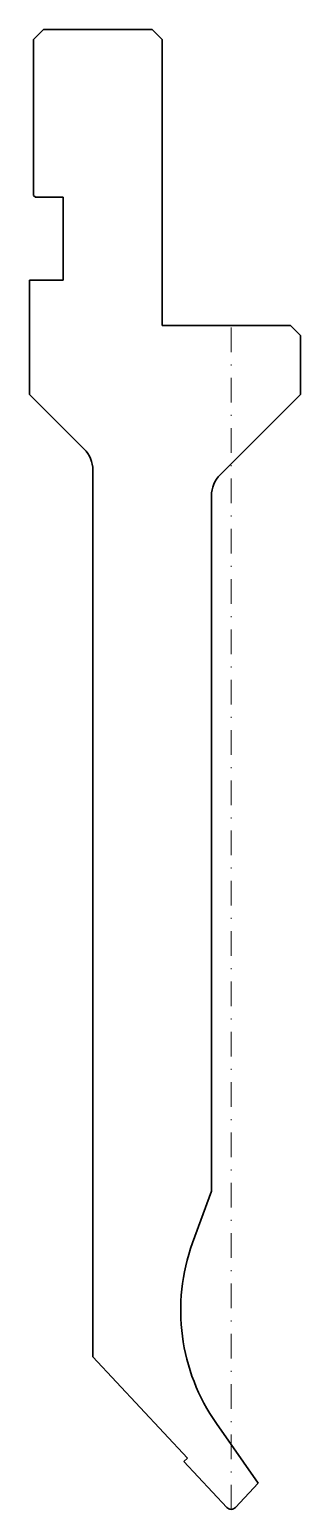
# Model space of a CAD drawing. Header units: millimetres. Extents: x -20 to 7, y 0 to 150.
import ezdxf

# ---------------------------------------------------------------- set-up
doc = ezdxf.new("R2010")
doc.units = ezdxf.units.MM
doc.header["$LTSCALE"] = 5
doc.linetypes.add('AUSGEZOGEN', pattern=[0])
doc.linetypes.add('DASHDOT', pattern=[1, 0.5, -0.25, 0, -0.25])
doc.layers.add('2', color=7, linetype='Continuous')
doc.layers.add('5', color=3, linetype='Continuous', true_color=0x00ff00)

msp = doc.modelspace()

# ---------------------------------------------------------------- linework, layer by layer
at = {"layer": '2', "color": 7, "linetype": 'AUSGEZOGEN', "lineweight": 35}
for p, q in [((-20, 149), (-19, 150)), ((-20, 133.2), (-20, 149)), ((-19, 150), (-8, 150)), ((-8, 150), (-7, 149)), ((-7, 149), (-7, 120)), ((-19.8, 133), (-20, 133.2)), ((-17, 133), (-19.8, 133)), ((-17, 124.6), (-17, 133)), ((-20.4, 113), (-20.4, 124.6)), ((-20.4, 124.6), (-17, 124.6)), ((-7, 120), (6, 120)), ((6, 120), (7, 119)), ((7, 119), (7, 113)), ((-14.88, 107.48), (-20.4, 113)), ((7, 113), (-1.12, 104.88)), ((-14, 15.47), (-14, 105.36)), ((-2, 102.76), (-2, 32.25)), ((-2, 32.25), (-3.91, 27.01)), ((-4.42, 5.2), (-14, 15.47)), ((-1.5, 8.7), (2.73, 2.65)), ((-4.79, 4.86), (-4.42, 5.2)), ((-0.44, 0.19), (-4.79, 4.86)), ((2.73, 2.65), (0.44, 0.19))]:
    msp.add_line(p, q, dxfattribs=at)
for centre, radius, start, end in [((-17, 105.36), 3, 0, 45), ((1, 102.76), 3, 135, 180), ((14.89, 20.17), 20, 160, 215), ((0, 0.6), 0.6, 223, 317)]:
    msp.add_arc(centre, radius, start, end, dxfattribs=at)
at = {"layer": '5', "color": 3, "linetype": 'DASHDOT', "lineweight": 18, "true_color": 0x00ff00}
msp.add_line((0, 0), (0, 120), dxfattribs=at)

doc.saveas('drawing.dxf')
